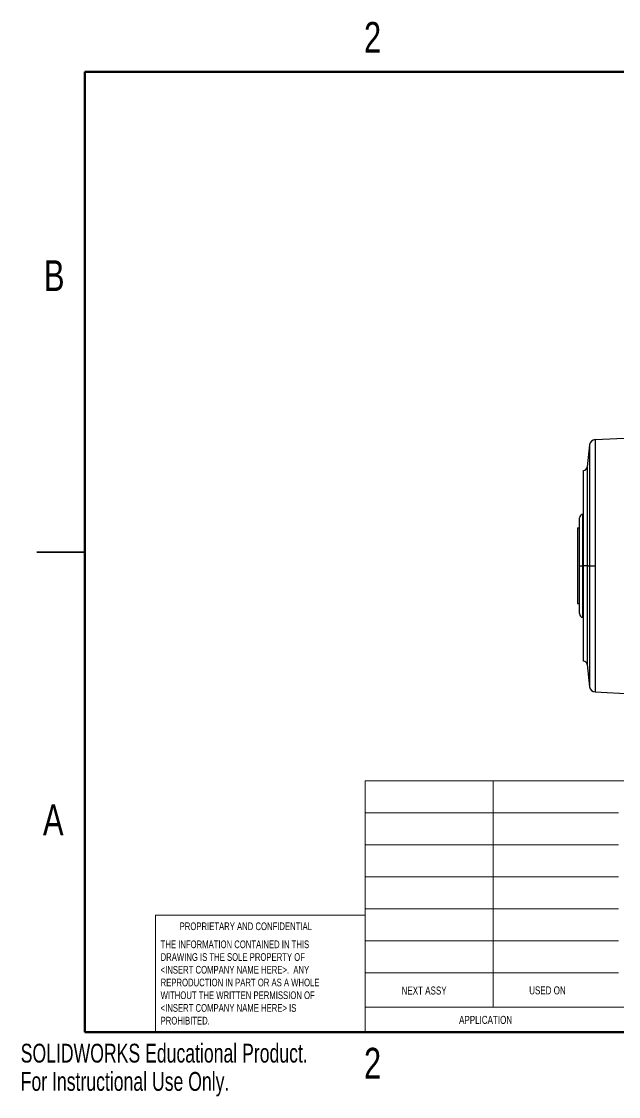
# Model space of a CAD drawing. Header units: inches. Extents: x 0 to 10.9, y 0 to 8.4.
# Drawn here: x 0.01 to 4.67, y 0 to 8.39 of the extents above; entities that cross this region are included whole.
import ezdxf

# ---------------------------------------------------------------- set-up
doc = ezdxf.new("R2010")
doc.units = ezdxf.units.IN
doc.header["$MEASUREMENT"] = 0
doc.styles.add('SLDTEXTSTYLE0', font='TXT', dxfattribs={"width": 0.75})
doc.styles.add('SLDTEXTSTYLE3', font='TXT', dxfattribs={"width": 0.7})

msp = doc.modelspace()

# ---------------------------------------------------------------- linework, layer by layer
at = {"color": 7, "linetype": 'Continuous', "lineweight": 50}
for p, q in [((0.5, 0.5), (0.5, 8)), ((0.5, 8), (10.5, 8)), ((10.5, 0.5), (0.5, 0.5))]:
    msp.add_line(p, q, dxfattribs=at)
at = {"color": 7, "linetype": 'Continuous', "lineweight": 25}
for p, q in [((4.4848, 5.1279), (4.7694, 5.1428)), ((4.4848, 5.1279), (4.4848, 4.1428)), ((4.4424, 5.0877), (4.4242, 4.9147)), ((4.4424, 5.0877), (4.4424, 4.1428)), ((4.3944, 4.1428), (4.3944, 4.8878)), ((4.4242, 4.9147), (4.4242, 4.1428)), ((4.3944, 4.5467), (4.3905, 4.5464)), ((4.3905, 4.1428), (4.3905, 4.5464)), ((4.3472, 4.4381), (4.3631, 4.4382)), ((4.3472, 4.4381), (4.3472, 3.8476)), ((0.125, 4.25), (0.5, 4.25)), ((0.5, 4.25), (0.125, 4.25)), ((4.3631, 4.1428), (4.3905, 4.1428)), ((4.3905, 4.1428), (4.3944, 4.1428)), ((4.3905, 3.7393), (4.3905, 4.1428)), ((4.3944, 3.3978), (4.3944, 4.1428)), ((4.4242, 4.1428), (4.3944, 4.1428)), ((4.4242, 4.1428), (4.4424, 4.1428)), ((4.4242, 4.1428), (4.4242, 3.371)), ((4.4424, 4.1428), (4.4848, 4.1428)), ((4.4424, 4.1428), (4.4424, 3.198)), ((4.4848, 4.1428), (4.4848, 3.1578)), ((4.3472, 3.8476), (4.3631, 3.8475)), ((4.3905, 3.7393), (4.3944, 3.7389)), ((4.4242, 3.371), (4.4424, 3.198)), ((4.4848, 3.1578), (4.7694, 3.1428))]:
    msp.add_line(p, q, dxfattribs=at)
at = {"color": 7, "linetype": 'Continuous', "lineweight": 18}
for p, q in [((2.6911, 2.4643), (10.5, 2.4643)), ((2.6911, 0.5), (2.6911, 2.4643)), ((3.6891, 2.4643), (3.6891, 0.6963)), ((2.6911, 2.2143), (4.6683, 2.2143)), ((2.6911, 1.9643), (4.6683, 1.9643)), ((2.6911, 1.7143), (4.6683, 1.7143)), ((2.6911, 1.4643), (4.6683, 1.4643)), ((1.0539, 0.5), (1.0539, 1.4143)), ((2.6911, 1.4143), (1.0539, 1.4143)), ((2.6911, 1.2143), (4.6683, 1.2143)), ((2.6911, 0.9643), (4.6683, 0.9643)), ((2.6911, 0.6963), (6.0452, 0.6963))]:
    msp.add_line(p, q, dxfattribs=at)
at = {"color": 7, "linetype": 'Continuous', "lineweight": 25}
for centre, radius, start, end in [((4.4872, 5.083), 0.045, 93, 174), ((4.3944, 4.9178), 0.03, 270, 354), ((4.3931, 4.5165), 0.03, 95, 180), ((4.3931, 3.7692), 0.03, 180, 265), ((4.3944, 3.3678), 0.03, 6, 90), ((4.4872, 3.2027), 0.045, 186, 267)]:
    msp.add_arc(centre, radius, start, end, dxfattribs=at)
for points, knots in [([(4.3631, 4.1428), (4.3631, 4.1543), (4.3631, 4.1713), (4.3631, 4.1911), (4.3631, 4.201), (4.3631, 4.2059), (4.3631, 4.208), (4.3631, 4.2094), (4.3631, 4.2101), (4.3631, 4.2228), (4.3631, 4.2404), (4.3631, 4.2605), (4.3631, 4.2705), (4.3631, 4.2755), (4.3631, 4.2776), (4.3631, 4.279), (4.3631, 4.2797), (4.3631, 4.2921), (4.3631, 4.3093), (4.3631, 4.3286), (4.3631, 4.338), (4.3631, 4.342), (4.3631, 4.3447), (4.3631, 4.346), (4.3631, 4.3689), (4.3631, 4.3888), (4.3631, 4.4162), (4.3631, 4.4291), (4.3631, 4.4428), (4.3631, 4.4493), (4.3631, 4.452), (4.3631, 4.4538), (4.3631, 4.4547), (4.3631, 4.4625), (4.3631, 4.472), (4.3631, 4.4817), (4.3631, 4.4861), (4.3631, 4.4882), (4.3631, 4.4891), (4.3631, 4.4897), (4.3631, 4.49), (4.3631, 4.4947), (4.3631, 4.5006), (4.3631, 4.5059), (4.3631, 4.5082), (4.3631, 4.5093), (4.3631, 4.5097), (4.3631, 4.51), (4.3631, 4.5102), (4.3631, 4.5144), (4.3631, 4.5165), (4.3631, 4.5165)], [0, 0, 0, 0, 0.0625, 0.09375, 0.109375, 0.117188, 0.121094, 0.121094, 0.125, 0.125, 0.1875, 0.21875, 0.234375, 0.242188, 0.246094, 0.246094, 0.25, 0.25, 0.3125, 0.34375, 0.359375, 0.367187, 0.367187, 0.375, 0.375, 0.5, 0.5, 0.5625, 0.59375, 0.609375, 0.617187, 0.617187, 0.625, 0.625, 0.6875, 0.71875, 0.734375, 0.742187, 0.746094, 0.746094, 0.75, 0.75, 0.8125, 0.84375, 0.859375, 0.867187, 0.871094, 0.871094, 0.875, 0.875, 1, 1, 1, 1]), ([(4.3631, 3.7692), (4.3631, 3.7692), (4.3631, 3.7699), (4.3631, 3.7722), (4.3631, 3.7737), (4.3631, 3.7745), (4.3631, 3.7749), (4.3631, 3.7751), (4.3631, 3.7753), (4.3631, 3.7776), (4.3631, 3.7818), (4.3631, 3.7881), (4.3631, 3.7916), (4.3631, 3.7935), (4.3631, 3.7943), (4.3631, 3.7948), (4.3631, 3.7951), (4.3631, 3.8), (4.3631, 3.8079), (4.3631, 3.8185), (4.3631, 3.8242), (4.3631, 3.8267), (4.3631, 3.8284), (4.3631, 3.8292), (4.3631, 3.8442), (4.3631, 3.8604), (4.3631, 3.8877), (4.3631, 3.902), (4.3631, 3.9198), (4.3631, 3.929), (4.3631, 3.933), (4.3631, 3.9357), (4.3631, 3.937), (4.3631, 3.9489), (4.3631, 3.9652), (4.3631, 3.985), (4.3631, 3.9951), (4.3631, 4.0002), (4.3631, 4.0024), (4.3631, 4.0038), (4.3631, 4.0046), (4.3631, 4.0166), (4.3631, 4.0337), (4.3631, 4.0541), (4.3631, 4.0645), (4.3631, 4.0696), (4.3631, 4.0719), (4.3631, 4.0734), (4.3631, 4.0741), (4.3631, 4.0973), (4.3631, 4.12), (4.3631, 4.1428)], [0, 0, 0, 0, 0.0625, 0.09375, 0.109375, 0.117187, 0.121094, 0.121094, 0.125, 0.125, 0.1875, 0.21875, 0.234375, 0.242187, 0.246094, 0.246094, 0.25, 0.25, 0.3125, 0.34375, 0.359375, 0.367187, 0.367187, 0.375, 0.375, 0.5, 0.5, 0.5625, 0.59375, 0.609375, 0.617187, 0.617187, 0.625, 0.625, 0.6875, 0.71875, 0.734375, 0.742187, 0.746094, 0.746094, 0.75, 0.75, 0.8125, 0.84375, 0.859375, 0.867187, 0.871094, 0.871094, 0.875, 0.875, 1, 1, 1, 1])]:
    msp.add_open_spline(points, degree=3, knots=knots, dxfattribs=at)

# ---------------------------------------------------------------- texts
at = {"color": 7, "linetype": 'Continuous', "lineweight": 0, "style": 'SLDTEXTSTYLE0'}
for s, insert, char_height, attachment_point in [('2', (2.7476, 8.3901), 0.24, 2), ('B', (0.2619, 6.5289), 0.24, 2), ('A', (0.2542, 2.2789), 0.24, 2), ('PROPRIETARY AND CONFIDENTIAL', (1.2413, 1.3576), 0.06, 1), ('THE INFORMATION CONTAINED IN THIS', (1.0927, 1.2166), 0.06, 1), ('DRAWING IS THE SOLE PROPERTY OF', (1.0927, 1.1173), 0.06, 1), ('<INSERT COMPANY NAME HERE>.  ANY', (1.0927, 1.0179), 0.06, 1), ('REPRODUCTION IN PART OR AS A WHOLE', (1.0927, 0.9185), 0.06, 1), ('NEXT ASSY', (2.9741, 0.8571), 0.0625, 1), ('USED ON', (3.9706, 0.8582), 0.0625, 1), ('WITHOUT THE WRITTEN PERMISSION OF', (1.0927, 0.8191), 0.06, 1), ('<INSERT COMPANY NAME HERE> IS', (1.0927, 0.7198), 0.06, 1), ('PROHIBITED.', (1.0927, 0.6204), 0.06, 1), ('APPLICATION', (3.4232, 0.6279), 0.0625, 1), ('2', (2.7476, 0.3783), 0.24, 2)]:
    msp.add_mtext(s, dxfattribs=dict(at, insert=insert, char_height=char_height, attachment_point=attachment_point))
at = {"color": 7, "linetype": 'Continuous', "char_height": 0.14705, "attachment_point": 1, "style": 'SLDTEXTSTYLE3'}
for s, insert in [('SOLIDWORKS Educational Product.', (0, 0.4101)), ('For Instructional Use Only.', (0, 0.1896))]:
    msp.add_mtext(s, dxfattribs=dict(at, insert=insert))

doc.saveas('drawing.dxf')
